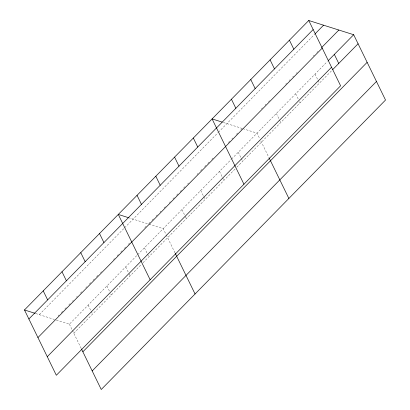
<?xml version="1.0" encoding="UTF-8"?>
<svg xmlns="http://www.w3.org/2000/svg" width="410" height="410" viewBox="0 0 410 410"><rect width="100%" height="100%" fill="white"/><g stroke="black" fill="none" stroke-linecap="round" stroke-linejoin="round"><path stroke-width="0.31" stroke-dasharray="2.05 1.54" d="M39.293 314.66L124.174 228.232M124.619 227.781L217.987 132.712M218.433 132.256L314.793 34.143M58.143 315.859L59.035 314.947M61.269 312.676L63.058 310.857M64.841 309.037L66.63 307.213M68.865 304.943L70.202 303.574M72.437 301.304L73.334 300.392M76.46 297.209L77.352 296.297M80.478 293.114L81.821 291.751M85.839 287.656L86.736 286.744M89.416 284.017L90.754 282.654M92.988 280.378L94.777 278.559M96.56 276.74L98.349 274.92M100.583 272.645L101.475 271.738M113.539 259.453L114.431 258.546M117.111 255.814L118.449 254.451M120.683 252.176L122.472 250.356M124.261 248.537L126.044 246.717M128.279 244.442L129.621 243.079M144.807 227.611L146.15 226.248M150.168 222.153L148.384 223.973L129.55 218.012M151.956 220.334L153.745 218.515M155.979 216.239L157.317 214.876M159.997 212.144L160.889 211.237M164.02 208.054L165.358 206.686M169.381 202.596L170.273 201.684M172.953 198.958L174.291 197.589M176.525 195.319L178.314 193.494M180.103 191.675L181.886 189.856M183.675 188.036L185.012 186.673M187.693 183.946L188.59 183.034M197.077 174.393L197.968 173.481M200.649 170.755L201.992 169.386M204.672 166.66L206.01 165.297M207.798 163.477L209.587 161.658M211.816 159.382L213.159 158.019M228.349 142.552L229.687 141.189M231.922 138.913L232.813 138.001M236.391 134.362L237.728 132.999M240.854 129.816L241.751 128.904M261.529 108.768L262.405 107.871M265.039 105.185L265.921 104.294M268.555 101.608L269.437 100.711M285.693 84.163L286.569 83.266M289.204 80.58L290.085 79.689M292.719 77.003L293.601 76.111M296.235 73.426L297.117 72.529M313.368 55.98L314.25 55.084M316.884 52.398L317.765 51.506M56.349 320.061L69.392 324.192L137.299 255.051M137.745 254.595L231.112 159.526M231.558 159.075L327.318 61.567M73.8 333.228L141.255 264.542M143.044 262.723L235.073 169.017M236.857 167.198L332.161 70.156M223.363 122.487L242.197 128.448M242.787 128.637L257.019 133.142L259.776 138.79M148.974 224.162L163.206 228.667L165.963 234.315M35.737 313.532L54.571 319.498M315.013 74.092L317.77 79.74M318.042 80.304L319.421 83.127M295.682 93.777L298.439 99.425M299.541 101.685L300.089 102.813M276.35 113.462L280.758 122.498M260.878 141.05L268.837 157.373M238.256 152.248L241.013 157.896M241.29 158.46L242.664 161.284M219.493 171.354L223.901 180.39M200.731 190.46L203.488 196.108M203.765 196.672L205.138 199.496M181.968 209.561L185.002 215.778M185.274 216.342L186.376 218.602M166.24 234.879L175.024 252.898M144.443 247.773L147.2 253.421M147.477 253.985L148.85 256.809M125.68 266.879L128.714 273.091M128.986 273.654L130.088 275.915M106.918 285.98L109.675 291.628M110.777 293.888L111.325 295.021M88.155 305.086L90.912 310.734M91.184 311.298L92.563 314.121M69.392 324.192L72.15 329.84M72.421 330.404L81.211 348.423"/><path stroke-width="0.61" d="M308.756 20.5L340.607 85.808L56.324 375.273L24.472 309.965L308.756 20.5L353.676 34.727L385.528 100.035L101.244 389.5L81.487 348.987M28.879 319L313.163 29.535M315.228 33.697L323.577 25.194M321.717 47.478L338.85 30.032M37.935 337.573L322.219 48.108M328.195 60.675L353.676 34.727M47.268 356.705L331.552 67.24M332.602 69.71L358.084 43.762M82.856 351.8L367.14 62.33M92.188 370.932L376.472 81.467M222.179 122.108L212.098 118.92L243.95 184.228M128.955 217.823L118.285 214.44L150.137 279.748M24.472 309.965L35.142 313.348M334.345 54.412L338.752 63.447M289.424 40.185L293.832 49.221M270.093 59.865L274.5 68.906M250.761 79.55L255.169 88.586M269.114 157.937L288.876 198.45M231.43 99.235L235.837 108.271M193.335 138.021L197.743 147.062M174.573 157.127L178.98 166.163M155.81 176.233L160.218 185.269M175.301 253.462L195.063 293.975M137.048 195.339L141.455 204.375M99.522 233.546L103.93 242.582M80.76 252.652L85.167 261.688M61.997 271.758L66.405 280.794M43.234 290.859L47.642 299.9"/></g></svg>
